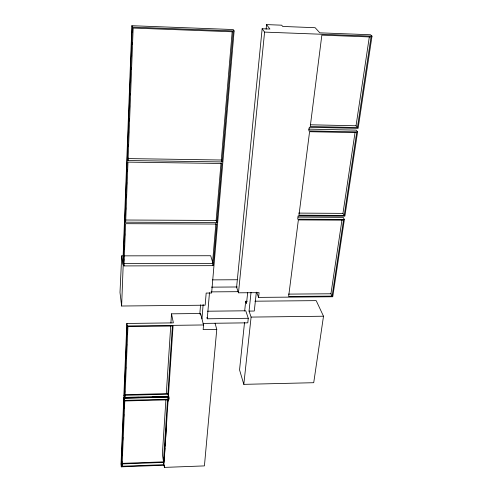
<?xml version="1.0" encoding="UTF-8"?>
<svg xmlns="http://www.w3.org/2000/svg" width="492" height="492" viewBox="0 0 492 492"><rect width="100%" height="100%" fill="white"/><g stroke="black" fill="none" stroke-linecap="round" stroke-linejoin="round"><path stroke-width="0.74" d="M121.709 255.852L119.999 292.476L121.622 306.018L205.164 305.194L206.173 293.066L211.621 293.023L234.118 30.965L233.245 29.551L131.893 25.713L122.822 264.321L121.709 255.852L210.681 255.735L212.796 262.685M121.622 306.018L132.28 27.128L131.893 25.713M123.744 261.307L123.836 259.013M124.218 249.063L124.335 246M124.716 236.049L124.808 233.755M125.718 210.041L125.804 207.741M126.192 197.766L126.309 194.697M126.69 184.721L126.776 182.415M127.194 171.671L127.28 169.371M128.037 160.527L133.16 28.062L233.165 31.814L222.046 161.936L128.037 160.527L127.754 157.046M128.166 146.309L128.227 144.771M128.67 133.264L128.726 131.733M129.138 120.995L129.23 118.695M129.642 107.951L129.728 105.651M130.14 94.913L130.202 93.382M130.614 82.638L130.7 80.337M131.118 69.6L131.204 67.299M131.616 56.562L131.678 55.024M132.09 44.286L132.145 42.755M132.557 32.017L132.649 29.711M123.966 265.92L125.601 223.682L216.738 224.063L213.184 265.649L123.966 265.92L123.738 264.186M125.657 222.187L127.975 162.12L221.91 163.498L216.861 222.593L125.657 222.187L125.442 220.742M121.303 466.834L121.038 463.974L123.781 397.677L124.07 400.371L121.303 466.834L164.512 465.229L164.371 467.4L204.426 465.899L216.763 329.376L215.065 323.256M124.07 400.371L168.934 399.215L169.088 396.872L124.169 398.016L123.879 395.322L126.856 323.465L173.368 322.875L171.511 313.828L200.595 313.502L203.528 324.954L203.147 329.566L216.763 329.376M124.169 398.016L127.164 325.962L126.856 323.465M122.053 466.238L124.796 400.968L124.507 398.268L167.686 397.167L168.147 399.848L163.836 464.694L122.053 466.238L121.881 461.084M122.102 455.721L122.36 449.59M122.742 440.401L122.871 437.339M123.258 428.145L123.351 425.844M123.738 416.656L123.836 414.356M124.089 408.231L124.316 402.868M124.722 393.151L124.82 390.851M125.202 381.644L125.3 379.344M125.718 369.375L125.811 367.075M126.198 357.868L126.296 355.568M126.678 346.368L126.776 344.068M127.194 334.093L127.256 332.561M124.95 397.376L127.926 326.62L173.055 326.018L168.387 396.275L124.95 397.376L124.728 395.359M165.909 399.713L162.36 454.159L163.701 462.984M166.308 393.575L170.712 326.098M170.915 323.029L171.511 313.828M163.836 464.694L163.405 461.859L167.532 399.455M168.387 396.275L167.92 393.606L172.403 325.833M164.131 461.631L165.054 447.849M165.152 446.318L166.53 425.642M168.159 401.134L168.264 399.602M199.813 314.001L200.545 304.843M200.472 315.028L200.595 313.502M201.96 318.847L203.135 304.517M203.085 323.41L247.79 322.832L248.275 318.287L207.267 318.785L209.481 292.642M213.184 265.649L212.489 263.374L215.883 223.429M216.861 222.593L216.136 220.453L221.013 163.098M222.046 161.936L221.277 160.011L232.162 31.925M344.394 219.426L297.678 219.186L298.09 215.902L344.886 216.166L357.579 131.899L308.859 130.897L309.314 127.305L358.114 128.344L372.001 36.156L370.488 34.754L319.825 32.835L315.144 27.706L282.691 26.445L281.688 25.19L266.572 24.6L269.911 29.046L262.15 28.751L236.603 287.211L238.479 292.814L259.093 292.66L258.571 297.389L332.746 296.756L344.394 219.426L343.133 217.341L298.134 217.095M238.479 292.814L264.585 32.109L262.15 28.751M266.111 29.182L266.572 24.6M244.672 311.005L245.686 301.288L247.218 301.27M244.536 322.408L239.549 369.898L243.811 384.357L313.718 382.708L323.502 316.221L316.196 300.637L254.887 301.202M247.673 292.512L246.504 303.669L245.686 301.288M243.811 384.357L251.098 317.088L249.044 311.092L251.043 292.328M256.338 292.291L254.284 311.03L249.044 311.092M332.1 296.098L343.514 220.139L298.367 219.918L288.638 296.461L332.1 296.098L330.938 293.773L342.026 219.573M344.222 215.441L356.657 132.668L309.579 131.702L298.97 215.176L344.222 215.441L342.955 213.374L355.052 132.403M357.426 127.539L371.029 36.986L321.848 35.141L310.237 126.53L357.426 127.539L356.042 125.78L369.406 36.34M121.782 463.378L163.405 461.859M121.038 463.974L164.082 462.4M124.654 394.682L167.92 393.606M123.879 395.322L168.621 394.203M132.871 397.444L138.929 397.29M152.563 396.946L158.621 396.792M124.796 400.968L168.147 399.848M127.164 325.962L203.528 324.954M251.098 317.088L323.502 316.221M207.556 311.215L245.754 310.796L248.275 318.287M288.41 294.118L330.938 293.773M211.468 287.15L237.298 286.977M211.056 291.879L238.276 291.676M212.495 279.88L237.046 279.745M123.658 263.607L212.489 263.374M125.331 220.016L216.136 220.453M298.656 213.097L342.955 213.374M127.692 158.578L221.277 160.011M310.575 124.79L356.042 125.78M308.447 129.125L356.196 130.122L357.579 131.899M132.28 27.128L234.118 30.965M264.585 32.109L372.001 36.156M256.658 292.187L258.571 297.389M206.904 317.414L207.267 318.785M168.467 396.54L168.934 399.215M164.033 465.192L164.371 467.4"/></g></svg>
